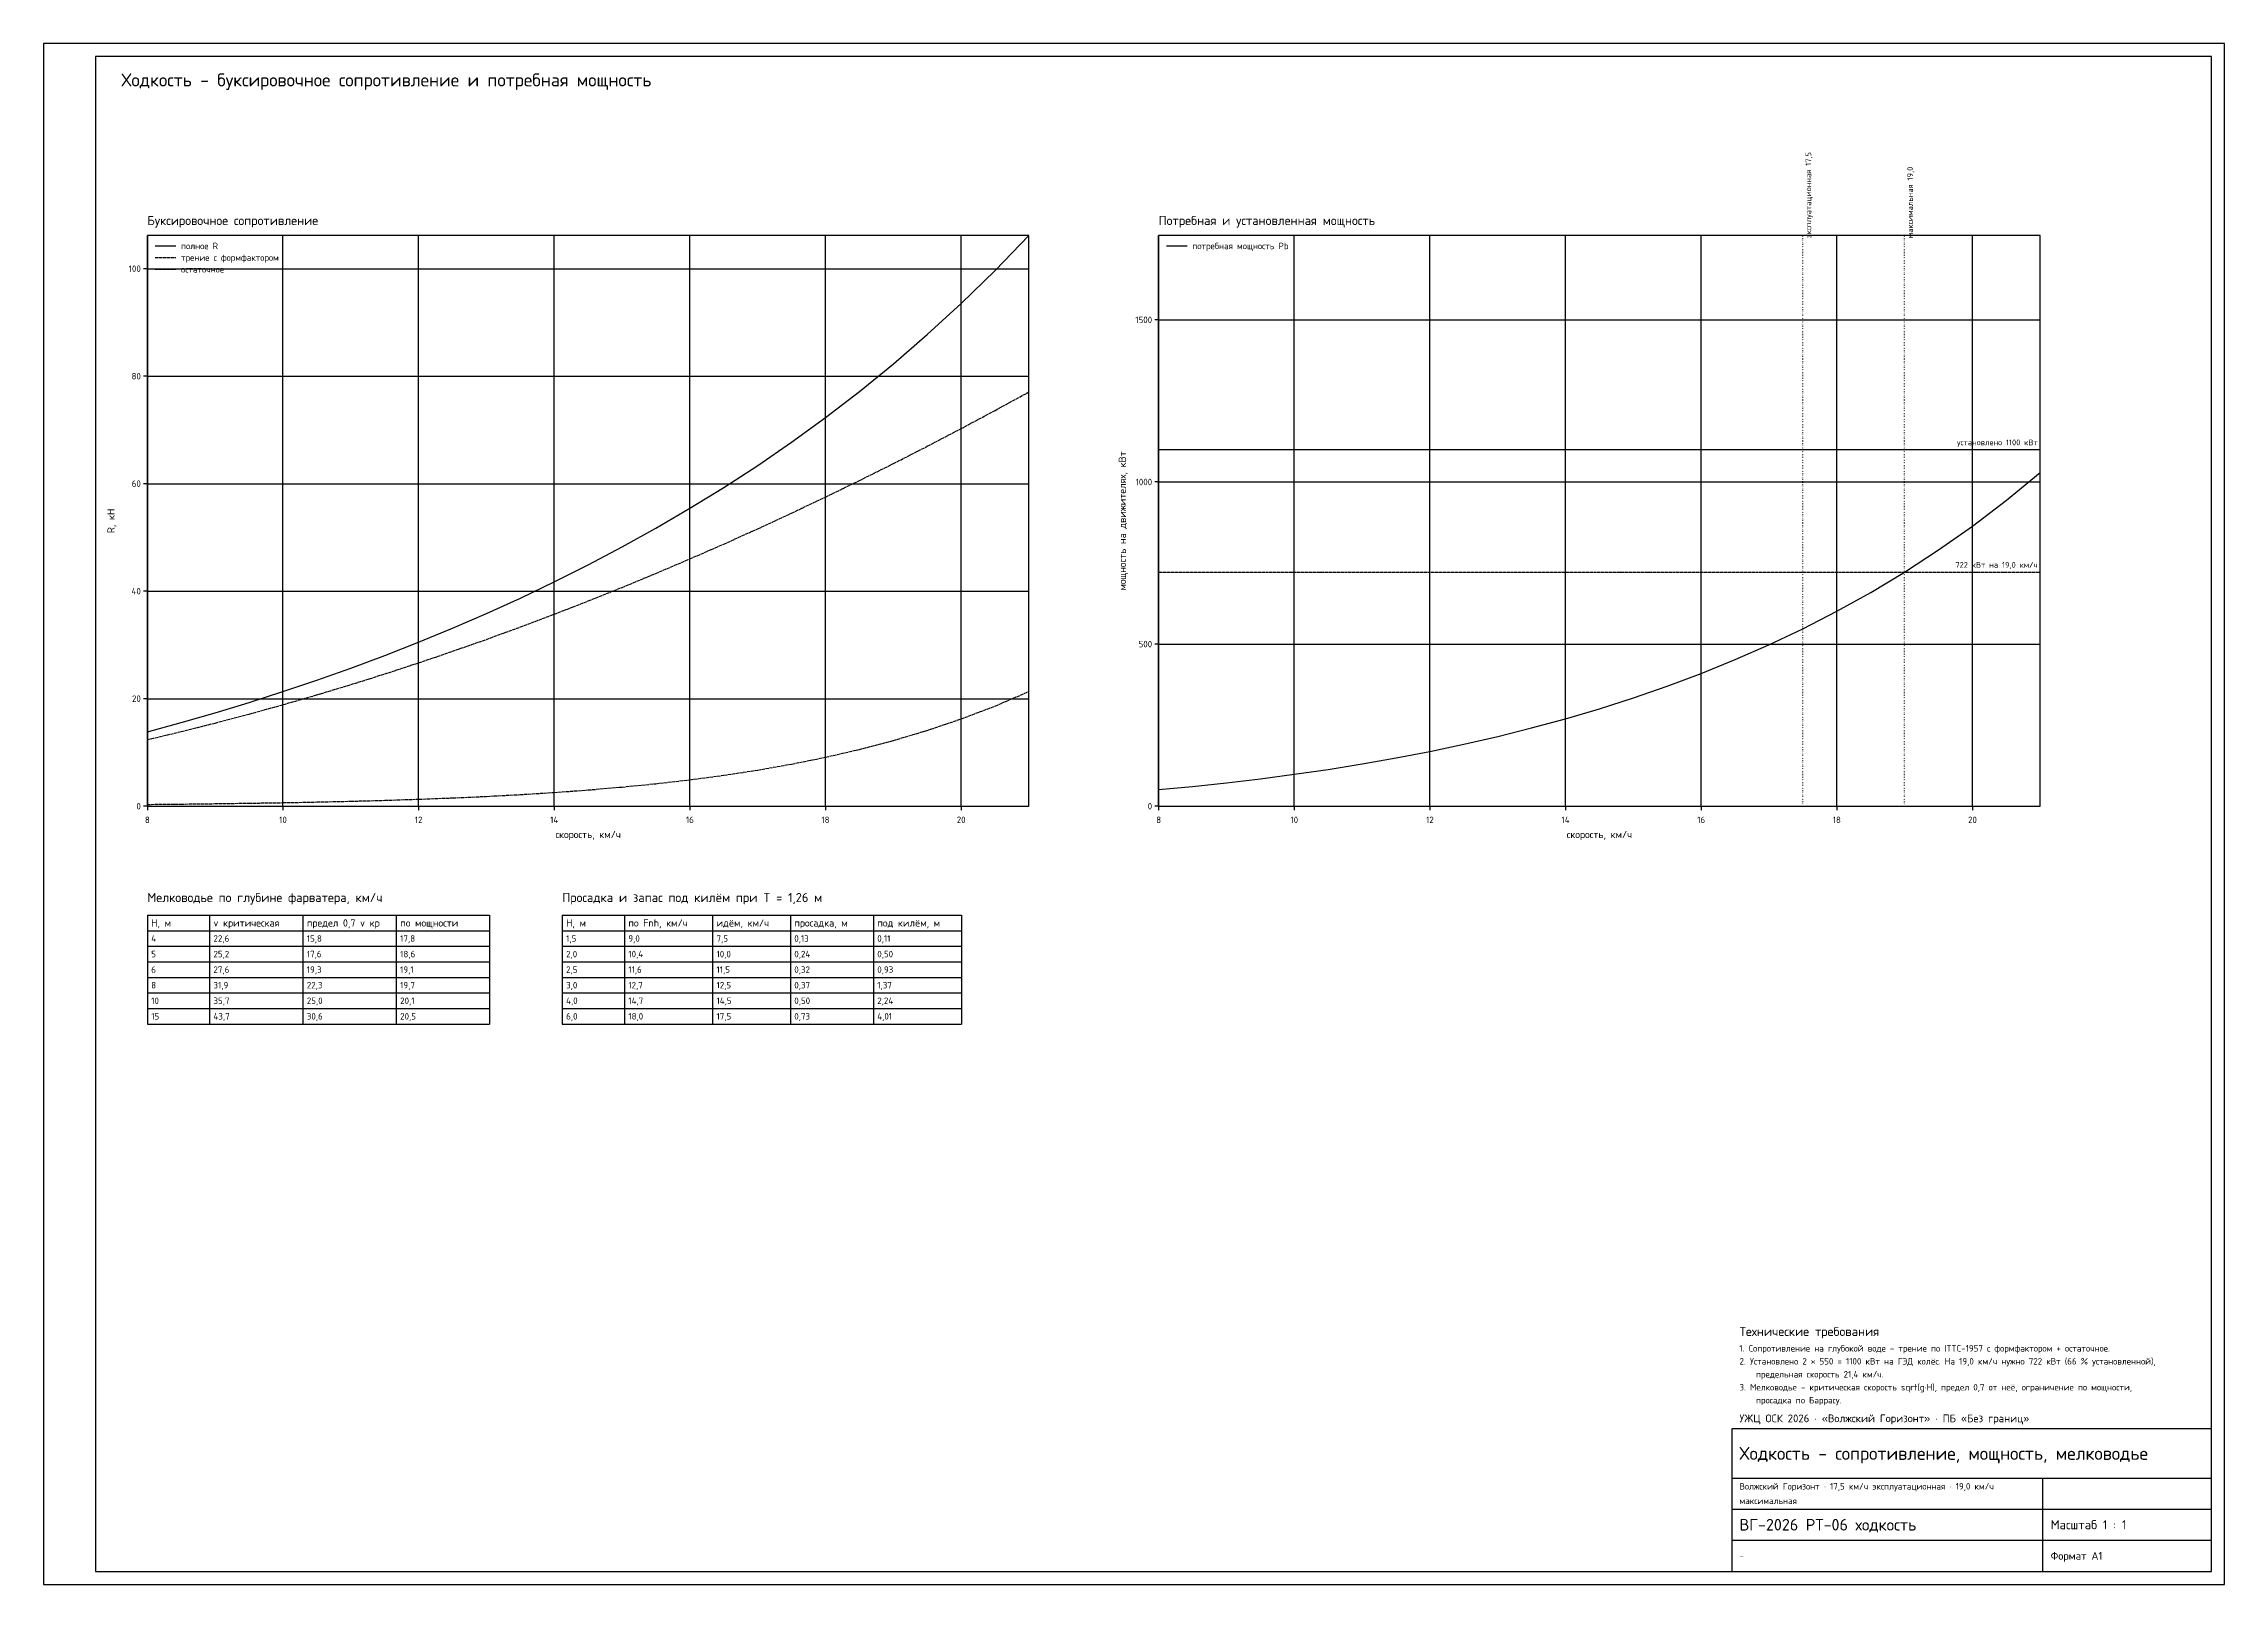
# Model space of a CAD drawing. Header units: millimetres. Extents: x 0 to 841, y 0 to 594.
import ezdxf
from ezdxf.enums import TextEntityAlignment as Align

# ---------------------------------------------------------------- set-up
doc = ezdxf.new("R2010")
doc.units = ezdxf.units.MM
doc.linetypes.add('DASHED', pattern=[1.524, 1.27, -0.254])
doc.linetypes.add('DOT', pattern=[0.508, 0, -0.508])
for name, color, linetype in [('00_РАМКА', 7, 'Continuous'), ('08_ТЕКСТ', 7, 'Continuous'), ('20_ГРАФИК', 8, 'Continuous'), ('21_СЕТКА', 9, 'Continuous'), ('22_КРИВАЯ_А', 5, 'Continuous'), ('23_КРИВАЯ_Б', 1, 'Continuous'), ('24_КРИВАЯ_В', 3, 'Continuous')]:
    doc.layers.add(name, color=color, linetype=linetype)
doc.styles.add('ГОСТ', font='isocpeur.ttf')

msp = doc.modelspace()

# ---------------------------------------------------------------- linework, layer by layer
at = {"layer": '00_РАМКА'}
for p, q in [((40, 258), (172, 258)), ((40, 258), (40, 216)), ((64, 258), (64, 216)), ((100, 258), (100, 216)), ((136, 258), (136, 216)), ((172, 258), (172, 216)), ((200, 258), (354, 258)), ((200, 258), (200, 216)), ((224, 258), (224, 216)), ((258, 258), (258, 216)), ((288, 258), (288, 216)), ((320, 258), (320, 216)), ((354, 258), (354, 216)), ((40, 252), (172, 252)), ((40, 246), (172, 246)), ((200, 252), (354, 252)), ((200, 246), (354, 246)), ((40, 240), (172, 240)), ((200, 240), (354, 240)), ((40, 234), (172, 234)), ((40, 228), (172, 228)), ((200, 234), (354, 234)), ((200, 228), (354, 228)), ((40, 222), (172, 222)), ((200, 222), (354, 222)), ((40, 216), (172, 216)), ((200, 216), (354, 216)), ((651, 41), (836, 41)), ((771, 5), (771, 41)), ((651, 29), (836, 29)), ((651, 17), (836, 17))]:
    msp.add_line(p, q, dxfattribs=at)
for points in [[(0, 0), (841, 0), (841, 594), (0, 594)], [(20, 5), (836, 5), (836, 589), (20, 589)], [(651, 5), (836, 5), (836, 60), (651, 60)]]:
    msp.add_lwpolyline(points, close=True, dxfattribs=at)
at = {"layer": '20_ГРАФИК', "linetype": 'DOT'}
for p, q in [((678.46, 300), (678.46, 520)), ((717.69, 300), (717.69, 520))]:
    msp.add_line(p, q, dxfattribs=at)
at = {"layer": '20_ГРАФИК'}
for p, q in [((40, 507.23), (38.5, 507.23)), ((430, 487.5), (428.5, 487.5)), ((40, 465.79), (38.5, 465.79)), ((40, 424.34), (38.5, 424.34)), ((430, 425), (428.5, 425)), ((40, 382.89), (38.5, 382.89)), ((430, 362.5), (428.5, 362.5)), ((40, 341.45), (38.5, 341.45)), ((40, 300), (38.5, 300)), ((40, 300), (40, 298.5)), ((92.31, 300), (92.31, 298.5)), ((144.62, 300), (144.62, 298.5)), ((196.92, 300), (196.92, 298.5)), ((249.23, 300), (249.23, 298.5)), ((301.54, 300), (301.54, 298.5)), ((353.85, 300), (353.85, 298.5)), ((430, 300), (428.5, 300)), ((430, 300), (430, 298.5)), ((482.31, 300), (482.31, 298.5)), ((534.62, 300), (534.62, 298.5)), ((586.92, 300), (586.92, 298.5)), ((639.23, 300), (639.23, 298.5)), ((691.54, 300), (691.54, 298.5)), ((743.85, 300), (743.85, 298.5))]:
    msp.add_line(p, q, dxfattribs=at)
at = {"layer": '20_ГРАФИК', "linetype": 'Continuous'}
msp.add_line((430, 437.5), (770, 437.5), dxfattribs=at)
at = {"layer": '20_ГРАФИК', "linetype": 'DASHED'}
msp.add_line((430, 390.29), (770, 390.29), dxfattribs=at)
at = {"layer": '20_ГРАФИК'}
for points in [[(40, 300), (380, 300), (380, 520), (40, 520)], [(430, 300), (770, 300), (770, 520), (430, 520)]]:
    msp.add_lwpolyline(points, close=True, dxfattribs=at)
at = {"layer": '21_СЕТКА'}
for p, q in [((40, 300), (40, 520)), ((92.31, 300), (92.31, 520)), ((144.62, 300), (144.62, 520)), ((196.92, 300), (196.92, 520)), ((249.23, 300), (249.23, 520)), ((301.54, 300), (301.54, 520)), ((353.85, 300), (353.85, 520)), ((430, 300), (430, 520)), ((482.31, 300), (482.31, 520)), ((534.62, 300), (534.62, 520)), ((586.92, 300), (586.92, 520)), ((639.23, 300), (639.23, 520)), ((691.54, 300), (691.54, 520)), ((743.85, 300), (743.85, 520)), ((40, 507.23), (380, 507.23)), ((430, 487.5), (770, 487.5)), ((40, 465.79), (380, 465.79)), ((40, 424.34), (380, 424.34)), ((430, 425), (770, 425)), ((40, 382.89), (380, 382.89)), ((430, 362.5), (770, 362.5)), ((40, 341.45), (380, 341.45)), ((40, 300), (380, 300)), ((430, 300), (770, 300))]:
    msp.add_line(p, q, dxfattribs=at)
at = {"layer": '22_КРИВАЯ_А', "linetype": 'Continuous'}
for p, q in [((43, 516), (51, 516)), ((433, 516), (441, 516))]:
    msp.add_line(p, q, dxfattribs=at)
for points in [[(40, 328.71), (53.08, 332.25), (66.15, 336.01), (79.23, 339.98), (92.31, 344.17), (105.38, 348.58), (118.46, 353.22), (131.54, 358.1), (144.62, 363.23), (157.69, 368.62), (170.77, 374.28), (183.85, 380.22), (196.92, 386.47), (210, 393.03), (223.08, 399.94), (236.15, 407.2), (249.23, 414.85), (262.31, 422.92), (275.38, 431.42), (288.46, 440.4), (301.54, 449.89), (314.62, 459.93), (327.69, 470.57), (340.77, 481.84), (353.85, 493.8), (366.92, 506.5), (380, 520)], [(430, 306.4), (443.08, 307.64), (456.15, 309.03), (469.23, 310.58), (482.31, 312.3), (495.38, 314.21), (508.46, 316.31), (521.54, 318.61), (534.62, 321.14), (547.69, 323.9), (560.77, 326.9), (573.85, 330.17), (586.92, 333.73), (600, 337.58), (613.08, 341.76), (626.15, 346.29), (639.23, 351.2), (652.31, 356.5), (665.38, 362.24), (678.46, 368.45), (691.54, 375.17), (704.62, 382.43), (717.69, 390.29), (730.77, 398.79), (743.85, 407.98), (756.92, 417.94), (770, 428.71)]]:
    msp.add_lwpolyline(points, dxfattribs=at)
at = {"layer": '23_КРИВАЯ_Б', "linetype": 'DASHED'}
msp.add_line((43, 507), (51, 507), dxfattribs=at)
msp.add_lwpolyline([(40, 300.7), (53.08, 300.83), (66.15, 300.99), (79.23, 301.17), (92.31, 301.38), (105.38, 301.63), (118.46, 301.93), (131.54, 302.29), (144.62, 302.71), (157.69, 303.21), (170.77, 303.8), (183.85, 304.5), (196.92, 305.31), (210, 306.27), (223.08, 307.39), (236.15, 308.69), (249.23, 310.2), (262.31, 311.94), (275.38, 313.95), (288.46, 316.26), (301.54, 318.9), (314.62, 321.92), (327.69, 325.35), (340.77, 329.25), (353.85, 333.66), (366.92, 338.63), (380, 344.24)], dxfattribs=at)
at = {"layer": '24_КРИВАЯ_В', "linetype": 'DASHED'}
msp.add_line((43, 511.5), (51, 511.5), dxfattribs=at)
msp.add_lwpolyline([(40, 325.68), (53.08, 328.79), (66.15, 332.08), (79.23, 335.53), (92.31, 339.15), (105.38, 342.94), (118.46, 346.89), (131.54, 351), (144.62, 355.28), (157.69, 359.73), (170.77, 364.33), (183.85, 369.1), (196.92, 374.03), (210, 379.12), (223.08, 384.37), (236.15, 389.78), (249.23, 395.35), (262.31, 401.08), (275.38, 406.96), (288.46, 413.01), (301.54, 419.21), (314.62, 425.57), (327.69, 432.09), (340.77, 438.77), (353.85, 445.6), (366.92, 452.58), (380, 459.73)], dxfattribs=at)

# ---------------------------------------------------------------- texts
at = {"layer": '08_ТЕКСТ', "style": 'ГОСТ'}
for s, height, p in [('Ходкость - буксировочное сопротивление и потребная мощность', 5, (30, 580)), ('полное R', 2.5, (53, 516)), ('потребная мощность Pb', 2.5, (443, 516)), ('трение с формфактором', 2.5, (53, 511.5)), ('остаточное', 2.5, (53, 507)), ('H, м', 2.8, (41.5, 255)), ('v критическая', 2.8, (65.5, 255)), ('предел 0,7 v кр', 2.8, (101.5, 255)), ('по мощности', 2.8, (137.5, 255)), ('H, м', 2.8, (201.5, 255)), ('по Fnh, км/ч', 2.8, (225.5, 255)), ('идём, км/ч', 2.8, (259.5, 255)), ('просадка, м', 2.8, (289.5, 255)), ('под килём, м', 2.8, (321.5, 255)), ('4', 2.5, (41.5, 249)), ('5', 2.5, (41.5, 243)), ('22,6', 2.5, (65.5, 249)), ('25,2', 2.5, (65.5, 243)), ('15,8', 2.5, (101.5, 249)), ('17,6', 2.5, (101.5, 243)), ('17,8', 2.5, (137.5, 249)), ('18,6', 2.5, (137.5, 243)), ('1,5', 2.5, (201.5, 249)), ('2,0', 2.5, (201.5, 243)), ('10,4', 2.5, (225.5, 243)), ('9,0', 2.5, (225.5, 249)), ('10,0', 2.5, (259.5, 243)), ('7,5', 2.5, (259.5, 249)), ('0,13', 2.5, (289.5, 249)), ('0,24', 2.5, (289.5, 243)), ('0,11', 2.5, (321.5, 249)), ('0,50', 2.5, (321.5, 243)), ('6', 2.5, (41.5, 237)), ('27,6', 2.5, (65.5, 237)), ('19,3', 2.5, (101.5, 237)), ('19,1', 2.5, (137.5, 237)), ('2,5', 2.5, (201.5, 237)), ('11,6', 2.5, (225.5, 237)), ('11,5', 2.5, (259.5, 237)), ('0,32', 2.5, (289.5, 237)), ('0,93', 2.5, (321.5, 237)), ('8', 2.5, (41.5, 231)), ('31,9', 2.5, (65.5, 231)), ('22,3', 2.5, (101.5, 231)), ('19,7', 2.5, (137.5, 231)), ('3,0', 2.5, (201.5, 231)), ('12,7', 2.5, (225.5, 231)), ('12,5', 2.5, (259.5, 231)), ('0,37', 2.5, (289.5, 231)), ('1,37', 2.5, (321.5, 231)), ('10', 2.5, (41.5, 225)), ('15', 2.5, (41.5, 219)), ('35,7', 2.5, (65.5, 225)), ('43,7', 2.5, (65.5, 219)), ('25,0', 2.5, (101.5, 225)), ('30,6', 2.5, (101.5, 219)), ('20,1', 2.5, (137.5, 225)), ('20,5', 2.5, (137.5, 219)), ('4,0', 2.5, (201.5, 225)), ('6,0', 2.5, (201.5, 219)), ('14,7', 2.5, (225.5, 225)), ('18,0', 2.5, (225.5, 219)), ('14,5', 2.5, (259.5, 225)), ('17,5', 2.5, (259.5, 219)), ('0,50', 2.5, (289.5, 225)), ('0,73', 2.5, (289.5, 219)), ('2,24', 2.5, (321.5, 225)), ('4,01', 2.5, (321.5, 219)), ('Технические требования', 3.5, (654, 97.5)), ('1. Сопротивление на глубокой воде - трение по ITTC-1957 с формфактором + остаточное.', 2.5, (654, 91)), ('2. Установлено 2 × 550 = 1100 кВт на ГЭД колёс. На 19,0 км/ч нужно 722 кВт (66 % установленной),', 2.5, (654, 86)), ('3. Мелководье - критическая скорость sqrt(g·H), предел 0,7 от неё, ограничение по мощности,', 2.5, (654, 76)), ('    предельная скорость 21,4 км/ч.', 2.5, (654, 81)), ('    просадка по Баррасу.', 2.5, (654, 71)), ('УЖЦ ОСК 2026 · «Волжский Горизонт» · ПБ «Без границ»', 3, (654, 64)), ('Ходкость - сопротивление, мощность, мелководье', 5, (654, 50.5)), ('Волжский Горизонт · 17,5 км/ч эксплуатационная · 19,0 км/ч', 2.5, (654, 37.8)), ('максимальная', 2.5, (654, 32.2)), ('ВГ-2026 РТ-06 ходкость', 4.5, (654, 23)), ('Масштаб 1 : 1', 3.5, (774, 23)), ('-', 2.5, (654, 11)), ('Формат A1', 3, (774, 11))]:
    msp.add_text(s, height=height, dxfattribs=at).set_placement(p, align=Align.MIDDLE_LEFT)
for s, p in [('эксплуатационная 17,5', (679.46, 519)), ('максимальная 19,0', (718.69, 519))]:
    msp.add_text(s, height=2.2, rotation=90, dxfattribs=at).set_placement(p, align=Align.TOP_LEFT)
for s, p in [('Буксировочное сопротивление', (40, 523)), ('Потребная и установленная мощность', (430, 523)), ('Мелководье по глубине фарватера, км/ч', (40, 262)), ('Просадка и запас под килём при T = 1,26 м', (200, 262))]:
    msp.add_text(s, height=3.5, dxfattribs=at).set_placement(p, align=Align.BOTTOM_LEFT)
for s, p in [('100', (37.5, 507.23)), ('1500', (427.5, 487.5)), ('80', (37.5, 465.79)), ('60', (37.5, 424.34)), ('1000', (427.5, 425)), ('40', (37.5, 382.89)), ('500', (427.5, 362.5)), ('20', (37.5, 341.45)), ('0', (37.5, 300)), ('0', (427.5, 300))]:
    msp.add_text(s, height=2.5, dxfattribs=at).set_placement(p, align=Align.MIDDLE_RIGHT)
for s, p in [('установлено 1100 кВт', (769, 438.5)), ('722 кВт на 19,0 км/ч', (769, 391.29))]:
    msp.add_text(s, height=2.2, dxfattribs=at).set_placement(p, align=Align.BOTTOM_RIGHT)
for s, p in [('мощность на движителях, кВт', (416, 410)), ('R, кН', (26, 410))]:
    msp.add_text(s, height=2.8, rotation=90, dxfattribs=at).set_placement(p, align=Align.MIDDLE_CENTER)
for s, height, p in [('8', 2.5, (40, 296)), ('10', 2.5, (92.31, 296)), ('12', 2.5, (144.62, 296)), ('14', 2.5, (196.92, 296)), ('16', 2.5, (249.23, 296)), ('18', 2.5, (301.54, 296)), ('20', 2.5, (353.85, 296)), ('8', 2.5, (430, 296)), ('10', 2.5, (482.31, 296)), ('12', 2.5, (534.62, 296)), ('14', 2.5, (586.92, 296)), ('16', 2.5, (639.23, 296)), ('18', 2.5, (691.54, 296)), ('20', 2.5, (743.85, 296)), ('скорость, км/ч', 2.8, (210, 290.5)), ('скорость, км/ч', 2.8, (600, 290.5))]:
    msp.add_text(s, height=height, dxfattribs=at).set_placement(p, align=Align.TOP_CENTER)

doc.saveas('drawing.dxf')
